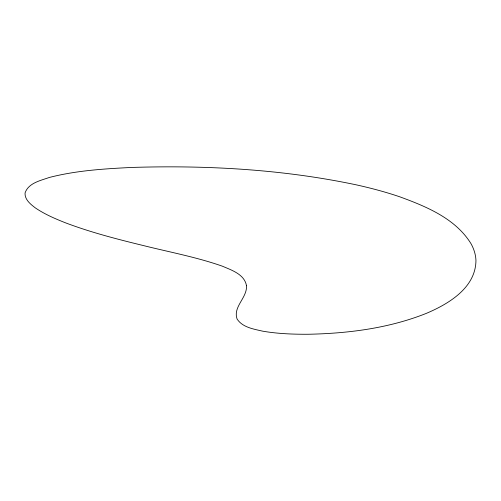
<?xml version="1.0" encoding="UTF-8"?>
<svg xmlns="http://www.w3.org/2000/svg" width="501" height="501" viewBox="0 0 501 501"><rect width="100%" height="100%" fill="white"/><g stroke="black" fill="none" stroke-linecap="round" stroke-linejoin="round"><path stroke-width="0.75" d="M246.486 285.714C247.331 297.838 232.677 306.787 237.105 319.062C242.534 327.397 253.468 329.007 262.424 331.117C277.598 333.772 293.047 334.336 308.422 334.255C348.333 333.441 388.789 328.287 426.094 313.469C448.395 304.069 475.649 287.931 475.95 260.595A402.203 116.251 -1.1 0 0 471.021 243.711C455.566 218.586 426.52 206.612 399.992 196.887A306.474 88.583 -1.1 0 0 356.637 184.925C282.821 169.3 206.919 165.117 131.631 167.447C104.02 168.812 76.158 170.54 49.292 177.473C40.512 180.592 28.4 182.99 25.05 192.979C24.655 199.667 30.561 204.239 35.333 207.896C44.733 214.278 55.229 218.78 65.763 222.926C91.013 232.445 117.196 239.184 143.386 245.559C169.776 252.166 196.661 257.151 222.375 266.188C231.637 270.152 244.519 274.329 246.486 285.714"/></g></svg>
